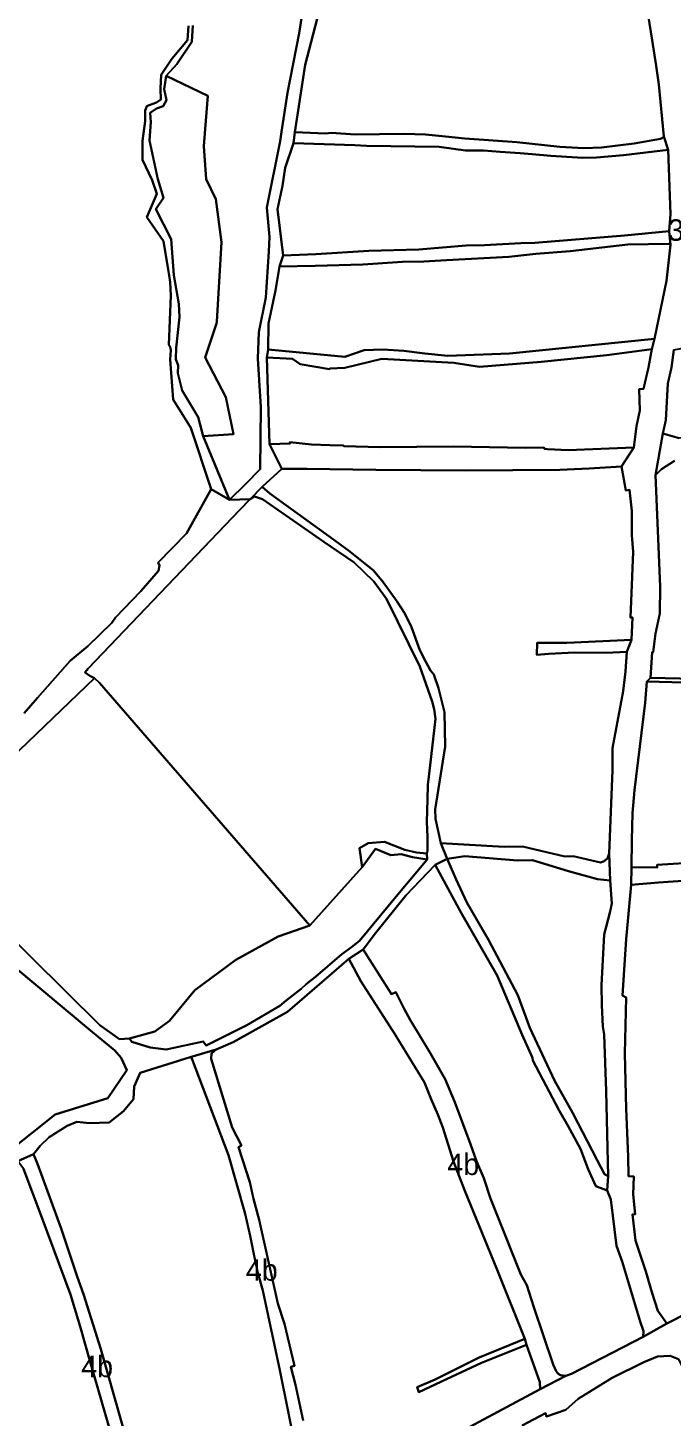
# Model space of a CAD drawing. Extents: x 548434 to 553028, y 1835063 to 1842282.
# Drawn here: x 551809.3 to 552019.6, y 1839413.2 to 1839866.7 of the extents above; entities that cross this region are included whole.
import ezdxf

# ---------------------------------------------------------------- set-up
doc = ezdxf.new("R2010")
doc.units = 0
for name, color, linetype in [('Level 15', 7, 'Continuous'), ('Level 16', 7, 'Continuous'), ('Level 23', 7, 'Continuous')]:
    doc.layers.add(name, color=color, linetype=linetype)

msp = doc.modelspace()

# ---------------------------------------------------------------- linework, layer by layer
at = {"layer": 'Level 16'}
for points in [[(552020.17, 1839761.61), (552019.45, 1839755.83), (552018.26, 1839750.62), (552017.55, 1839738.63), (552016.6, 1839734.31), (552014.21, 1839720.71), (552015.66, 1839684.38), (552015.56, 1839675.57), (552014.2, 1839668.95), (552013.43, 1839662.95), (552013.15, 1839662.95), (552012.56, 1839654.52), (552011.321, 1839653.305), (552010.8, 1839646.32), (552007.38, 1839617.86), (552006.63, 1839610.4), (552006.51, 1839601.58), (552006.39, 1839592.76), (552006.28, 1839586.95), (552004.61, 1839569.27), (552003.46, 1839550.88), (552004.6, 1839550.22), (552004.14, 1839531.88), (552004.58, 1839513.91), (552005.3, 1839498.29), (552005.38, 1839491.94), (552007.14, 1839491.83), (552006.87, 1839485.93), (552007.57, 1839479.44), (552006.71, 1839479.33), (552007.61, 1839470.94), (552011.06, 1839460.74), (552013.07, 1839453.69), (552014.92, 1839447.99), (552017.84, 1839443.79), (552010.14, 1839439.44), (552010.25, 1839441.33), (552009.21, 1839444.41), (552003.28, 1839464.04), (552001.5, 1839469.16), (551999.61, 1839484.3), (551998.37, 1839487.23), (551998.73, 1839491.88), (551998.07, 1839519.59), (551997.41, 1839538.12), (551996.97, 1839540.75), (551996.67, 1839547.71), (551996.57, 1839554.18), (551997.47, 1839570.71), (551999.35, 1839578.3), (551999.91, 1839580.91), (551999.4, 1839588.43), (551999.05, 1839597.17), (552000.17, 1839624.44), (552000.1, 1839631.52), (552003.68, 1839650.18), (552004.44, 1839656.62), (552004.86, 1839663.02), (552006.39, 1839666.95), (552006.63, 1839674.22), (552006.05, 1839674.22), (552006.91, 1839695.6), (552006.45, 1839701.13), (552006.51, 1839708.99), (552005.71, 1839715.88), (552004.55, 1839715.63), (552003.1, 1839723.46), (552007.07, 1839729.66), (552007.97, 1839736.63), (552009.09, 1839741.77), (552008.88, 1839748.71), (552010.3, 1839748.8), (552011.9, 1839755.8), (552012.99, 1839761.79), (552013.89, 1839765.15), (552017.82, 1839784.04), (552019.11, 1839795.8), (552018.6, 1839800.27), (552019.04, 1839805.85), (552018.34, 1839826.82), (552016.93, 1839831.23), (552015.23, 1839848.21), (552014.38, 1839854.28), (552013.13, 1839862.65), (552007.35, 1839898.83)], [(552020.39, 1839725.32), (552016.11, 1839722.62), (552014.21, 1839720.71), (552016.6, 1839734.31), (552021.86, 1839732.76)], [(552026.4, 1839588.44), (552015.15, 1839587.77), (552006.28, 1839586.95), (552006.39, 1839592.76), (552014.75, 1839592.58), (552014.73, 1839593.5), (552028.74, 1839594.34)], [(551897.28, 1839400.49), (551891.59, 1839428.59), (551886.01, 1839454.54), (551884.44, 1839460.35), (551883.11, 1839466.41), (551881.85, 1839472.46), (551880.31, 1839479.56), (551874.86, 1839498.7), (551862.87, 1839530.28), (551862.33, 1839530.69), (551870.8, 1839533.28), (551869.23, 1839531.87), (551869.15, 1839530.15), (551876.04, 1839507.8), (551879.1, 1839501.91), (551878.13, 1839501.37), (551881.8, 1839489.92), (551883.01, 1839484.53), (551884.84, 1839477.59), (551890.91, 1839450.35), (551893.11, 1839443.72), (551896.41, 1839430.02), (551895.21, 1839429.69), (551896.69, 1839423.83), (551899.23, 1839412.15)], [(551935.13, 1839400.23), (551976.52, 1839422.37), (551984.89, 1839426.72), (551986.73, 1839427.35), (552010.14, 1839439.44), (552017.84, 1839443.79), (552024.5, 1839447.22)], [(552021.65, 1839432.13), (552018.98, 1839433.22), (552014.89, 1839433.03), (552010.42, 1839431.23), (552000.09, 1839426.03), (551988.91, 1839419.24), (551984.95, 1839415.6), (551978.65, 1839413.44), (551978.3, 1839414.56), (551970.63, 1839410.53)]]:
    msp.add_lwpolyline(points, dxfattribs=at)
for points in [[(551984.89, 1839426.72), (551976.52, 1839422.37), (551976.46, 1839424.66), (551972.08, 1839436.86), (551971.54, 1839438.82), (551962.31, 1839461.89), (551951.91, 1839487.09), (551948.22, 1839496.72), (551944.82, 1839507.72), (551943.19, 1839512.03), (551940.98, 1839516.98), (551938.76, 1839522.49), (551932.9, 1839531.98), (551929.33, 1839537.86), (551918.03, 1839555.48), (551914.07, 1839562.84), (551918.79, 1839565.9), (551928.04, 1839551.3), (551929.44, 1839551.91), (551932.12, 1839546.54), (551934.11, 1839542.95), (551940.72, 1839531.94), (551945.48, 1839523.57), (551948.69, 1839515.99), (551953.8, 1839502.36), (551955.8, 1839496.75), (551958.18, 1839491.28), (551960.37, 1839484.63), (551962.67, 1839478.67), (551970.23, 1839459.81), (551972.14, 1839456.35), (551974.46, 1839449.15), (551980.76, 1839430.42), (551981.69, 1839428.42), (551982.31, 1839427.47), (551983.15, 1839426.94)], [(551855.2, 1839362.02), (551850.78, 1839357.52), (551845.39, 1839376.79), (551829.64, 1839431.29), (551826.45, 1839442.84), (551823.21, 1839453.24), (551813.91, 1839478.36), (551807.94, 1839494.23), (551806.04, 1839496.78), (551811.1889, 1839499.0587), (551812.48, 1839495.95), (551820.15, 1839474.85), (551825.39, 1839459.11), (551827.5, 1839453.37), (551833.19, 1839435.42), (551848.93, 1839379.84), (551849.04, 1839379.62), (551853.97, 1839363.18), (551854.51, 1839362.34)]]:
    msp.add_lwpolyline(points, close=True, dxfattribs=at)
at = {"layer": 'Level 23'}
for points in [[(552007.35, 1839898.83), (552013.13, 1839862.65), (552014.38, 1839854.28), (552015.23, 1839848.21), (552016.93, 1839831.23), (552016.43, 1839830.75), (552015.83, 1839830.43), (552007.2, 1839828.89), (551996.59, 1839827.56), (551990.79, 1839827.4), (551982.91, 1839827.79), (551968.97, 1839829.39), (551951.92, 1839830.57), (551945.64, 1839831.19), (551939.11, 1839831.89), (551932.09, 1839832.08), (551916.12, 1839831.88), (551908.46, 1839832.34), (551906.43, 1839832.15), (551896.49, 1839832.63), (551899.86, 1839854.58), (551905.09, 1839874.62)], [(552020.17, 1839761.61), (552019.45, 1839755.83), (552018.26, 1839750.62), (552017.55, 1839738.63), (552016.6, 1839734.31), (552014.21, 1839720.71), (552015.66, 1839684.38), (552015.56, 1839675.57), (552014.2, 1839668.95), (552013.43, 1839662.95), (552013.15, 1839662.95), (552012.56, 1839654.52), (552011.321, 1839653.305), (552010.8, 1839646.32), (552007.38, 1839617.86), (552006.63, 1839610.4), (552006.51, 1839601.58), (552006.39, 1839592.76), (552006.28, 1839586.95), (552004.61, 1839569.27), (552003.46, 1839550.88), (552004.6, 1839550.22), (552004.14, 1839531.88), (552004.58, 1839513.91), (552005.3, 1839498.29), (552005.38, 1839491.94), (552007.14, 1839491.83), (552006.87, 1839485.93), (552007.57, 1839479.44), (552006.71, 1839479.33), (552007.61, 1839470.94), (552011.06, 1839460.74), (552013.07, 1839453.69), (552014.92, 1839447.99), (552017.84, 1839443.79), (552010.14, 1839439.44), (552010.25, 1839441.33), (552009.21, 1839444.41), (552003.28, 1839464.04), (552001.5, 1839469.16), (551999.61, 1839484.3), (551998.37, 1839487.23), (551998.73, 1839491.88), (551998.07, 1839519.59), (551997.41, 1839538.12), (551996.97, 1839540.75), (551996.67, 1839547.71), (551996.57, 1839554.18), (551997.47, 1839570.71), (551999.35, 1839578.3), (551999.91, 1839580.91), (551999.4, 1839588.43), (551999.05, 1839597.17), (552000.17, 1839624.44), (552000.1, 1839631.52), (552003.68, 1839650.18), (552004.44, 1839656.62), (552004.86, 1839663.02), (552006.39, 1839666.95), (552006.63, 1839674.22), (552006.05, 1839674.22), (552006.91, 1839695.6), (552006.45, 1839701.13), (552006.51, 1839708.99), (552005.71, 1839715.88), (552004.55, 1839715.63), (552003.1, 1839723.46), (552007.07, 1839729.66), (552007.97, 1839736.63), (552009.09, 1839741.77), (552008.88, 1839748.71), (552010.3, 1839748.8), (552011.9, 1839755.8), (552012.99, 1839761.79), (552013.89, 1839765.15), (552017.82, 1839784.04), (552019.11, 1839795.8), (552018.6, 1839800.27), (552019.04, 1839805.85), (552018.34, 1839826.82), (552016.93, 1839831.23), (552015.23, 1839848.21), (552014.38, 1839854.28), (552013.13, 1839862.65), (552007.35, 1839898.83)], [(551901.09, 1839885.12), (551897.91, 1839864.91), (551894.07, 1839845.46), (551892.07, 1839832.72), (551891.67, 1839829.64), (551887.31, 1839808.05), (551888.16, 1839798.4), (551887.93, 1839793.71), (551886.97, 1839778.68), (551884.71, 1839767.35), (551884.41, 1839758.76), (551885.36, 1839742.85), (551885.1, 1839722.59), (551880.36, 1839717.77), (551875.12, 1839712.59), (551866.59, 1839733.35), (551876.46, 1839734.09), (551873.95, 1839746.09), (551867.2, 1839759.1), (551870.85, 1839770.2), (551871.05, 1839770.81), (551872.53, 1839796.68), (551870.7, 1839810.73), (551867.51, 1839817.24), (551866.79, 1839828), (551867.24, 1839833.55), (551868.11, 1839844.45), (551854.44, 1839851), (551857.93, 1839854.81), (551862.89, 1839862.04), (551863.2, 1839867.41)], [(551905.09, 1839874.62), (551899.86, 1839854.58), (551896.49, 1839832.63), (551895.98, 1839828.98), (551893.35, 1839820.91), (551892.43, 1839815.08), (551890.84, 1839807.47), (551892.68, 1839792.38), (551891.51, 1839788.8), (551890.15, 1839780.94), (551887.82, 1839770.16), (551887.77, 1839761.67), (551887.35, 1839759.05), (551888.21, 1839730.82), (551892.22, 1839722.77), (551885.85, 1839716.87), (551881.87, 1839712.86), (551875.12, 1839712.59), (551880.36, 1839717.77), (551885.1, 1839722.59), (551885.36, 1839742.85), (551884.41, 1839758.76), (551884.71, 1839767.35), (551886.97, 1839778.68), (551887.93, 1839793.71), (551888.16, 1839798.4), (551887.31, 1839808.05), (551891.67, 1839829.64), (551892.07, 1839832.72), (551894.07, 1839845.46), (551897.91, 1839864.91), (551901.09, 1839885.12)], [(551861.72, 1839867.35), (551861.45, 1839862.58), (551856.29, 1839856.57), (551852.83, 1839851.27), (551852.65, 1839846.81), (551852.73, 1839843.24), (551851.28, 1839842.3), (551848.91, 1839841.36), (551848.11, 1839841.1), (551847.64, 1839839.71), (551847.57, 1839836.21), (551846.8, 1839829.81), (551846.77, 1839823.57), (551849.91, 1839816.99), (551851.4, 1839812.53), (551848.12, 1839804.86), (551853.58, 1839797.04), (551855.45, 1839785.79), (551855.77, 1839783.69), (551856.01, 1839779.25), (551855.37, 1839763.25), (551855.74, 1839762.53), (551856.04, 1839761.49), (551855.8, 1839758.45), (551856.79, 1839745.32), (551862.57, 1839736.15), (551869.14, 1839716.1), (551861.06, 1839701.64), (551851.9, 1839692.14), (551852.25, 1839691.2), (551851.97, 1839689.45), (551846.24, 1839682.79), (551837.92, 1839674.22), (551836.77, 1839672.51), (551828.87, 1839664.83), (551823.16, 1839660.12), (551812.52, 1839647.99), (551808.114, 1839642.965)], [(551863.2, 1839867.41), (551862.89, 1839862.04), (551857.93, 1839854.81), (551854.44, 1839851), (551853.81, 1839846.58), (551854.55, 1839843.04), (551853.46, 1839841.09), (551851.35, 1839840.31), (551849.21, 1839838.89), (551849.47, 1839835.91), (551849.01, 1839829.84), (551851.77, 1839817.31), (551853.58, 1839811.12), (551851.09, 1839807.43), (551856.09, 1839797.7), (551856.93, 1839785.98), (551858.57, 1839776.56), (551858.82, 1839772.24), (551857.69, 1839762.25), (551857.63, 1839758.55), (551858.39, 1839756.5), (551858.26, 1839753.95), (551859.72, 1839748.32), (551864.97, 1839739.59), (551866.59, 1839733.35), (551875.12, 1839712.59), (551869.14, 1839716.1), (551862.57, 1839736.15), (551856.79, 1839745.32), (551855.8, 1839758.45), (551856.04, 1839761.49), (551855.74, 1839762.53), (551855.37, 1839763.25), (551856.01, 1839779.25), (551855.77, 1839783.69), (551855.45, 1839785.79), (551853.58, 1839797.04), (551848.12, 1839804.86), (551851.4, 1839812.53), (551849.91, 1839816.99), (551846.77, 1839823.57), (551846.8, 1839829.81), (551847.57, 1839836.21), (551847.64, 1839839.71), (551848.11, 1839841.1), (551848.91, 1839841.36), (551851.28, 1839842.3), (551852.73, 1839843.24), (551852.65, 1839846.81), (551852.83, 1839851.27), (551856.29, 1839856.57), (551861.45, 1839862.58), (551861.72, 1839867.35)], [(552020.39, 1839725.32), (552016.11, 1839722.62), (552014.21, 1839720.71), (552016.6, 1839734.31), (552021.86, 1839732.76)], [(552031.71, 1839654.14), (552012.56, 1839654.52), (552013.15, 1839662.95), (552013.43, 1839662.95), (552014.2, 1839668.95), (552015.56, 1839675.57), (552015.66, 1839684.38), (552014.21, 1839720.71), (552016.11, 1839722.62), (552020.39, 1839725.32)], [(551776.94, 1839596.39), (551832.86, 1839541.12), (551839.22, 1839536.63), (551842.54, 1839536.8), (551843.27, 1839535.73), (551849.29, 1839533.92), (551854.51, 1839533.27), (551866.55, 1839535.84), (551867.58, 1839534.52), (551880.77, 1839541.19), (551891.53, 1839547.49), (551893.6, 1839549.18), (551898.48, 1839553.01), (551900.22, 1839554.59), (551903.2, 1839556.99), (551911.76, 1839564.29), (551915.01, 1839566.66), (551917.62, 1839568.67), (551929.58, 1839583.2), (551939.62, 1839595.23), (551939.59, 1839597.23), (551939.8, 1839598.09), (551939.81, 1839602.72), (551939.59, 1839607.46), (551939.72, 1839614.88), (551939.84, 1839619.43), (551939.88, 1839619.64), (551940.3, 1839623.17), (551942.33, 1839641.13), (551941.92, 1839644.33), (551941.26, 1839646.85), (551937.3, 1839658.24), (551926.35, 1839680.35), (551922.25, 1839685.97), (551915.84, 1839692.11), (551905.88, 1839698.93), (551885.9, 1839712.83), (551883.3, 1839713.66), (551881.87, 1839712.86), (551885.85, 1839716.87), (551888.34, 1839714.71), (551909.56, 1839699.37), (551914.46, 1839695.75), (551922.11, 1839689.53), (551925.27, 1839685.74), (551929.78, 1839679.51), (551932.35, 1839675.52), (551934.52, 1839671.04), (551937.24, 1839663.6), (551939.17, 1839659.71), (551940.76, 1839656.91), (551941.84, 1839655.57), (551943.41, 1839651.11), (551945.27, 1839643.35), (551945.52, 1839632.16), (551942.27, 1839611.56), (551942.37, 1839608.54), (551944.15, 1839600.6), (551946.19, 1839595.47), (551942.23, 1839593.46), (551932.69, 1839583.5), (551922.76, 1839571.24), (551918.79, 1839565.9), (551914.07, 1839562.84), (551894.06, 1839545.48), (551876.32, 1839535.64), (551870.8, 1839533.28), (551862.33, 1839530.69), (551845.99, 1839525.63), (551844.01, 1839521.2), (551843.84, 1839517.05), (551840.56, 1839513.07), (551835.89, 1839509.4), (551829.44, 1839509.21), (551825.28, 1839509.64), (551822.12, 1839508.37), (551816.24, 1839504.6), (551813.39, 1839501.77), (551811.18, 1839499.08), (551811.1889, 1839499.0587), (551806.04, 1839496.78)], [(551808.114, 1839642.965), (551812.52, 1839647.99), (551823.16, 1839660.12), (551828.87, 1839664.83), (551836.77, 1839672.51), (551837.92, 1839674.22), (551846.24, 1839682.79), (551851.97, 1839689.45), (551852.25, 1839691.2), (551851.9, 1839692.14), (551861.06, 1839701.64), (551869.14, 1839716.1), (551875.12, 1839712.59), (551881.87, 1839712.86), (551878.45, 1839709.28), (551829.02, 1839657.53), (551828.0875, 1839656.3572), (551828.0465, 1839656.3126), (551829.552, 1839655.206), (551831.07, 1839654.38), (551806.6, 1839630.9)], [(552028.74, 1839594.34), (552014.73, 1839593.5), (552014.75, 1839592.58), (552006.39, 1839592.76), (552006.51, 1839601.58), (552006.63, 1839610.4), (552007.38, 1839617.86), (552010.8, 1839646.32), (552011.321, 1839653.305), (552031.67, 1839652.79)], [(552026.4, 1839588.44), (552015.15, 1839587.77), (552006.28, 1839586.95), (552006.39, 1839592.76), (552014.75, 1839592.58), (552014.73, 1839593.5), (552028.74, 1839594.34)], [(552024.5, 1839447.22), (552017.84, 1839443.79), (552014.92, 1839447.99), (552013.07, 1839453.69), (552011.06, 1839460.74), (552007.61, 1839470.94), (552006.71, 1839479.33), (552007.57, 1839479.44), (552006.87, 1839485.93), (552007.14, 1839491.83), (552005.38, 1839491.94), (552005.3, 1839498.29), (552004.58, 1839513.91), (552004.14, 1839531.88), (552004.6, 1839550.22), (552003.46, 1839550.88), (552004.61, 1839569.27), (552006.28, 1839586.95), (552015.15, 1839587.77), (552026.4, 1839588.44)], [(551803.27, 1839500), (551818.28, 1839512), (551835.38, 1839517.34), (551841.6, 1839526.43), (551839.73, 1839530.55), (551837.68, 1839532.9), (551830.4, 1839538.88), (551803.97, 1839560.95)], [(551899.23, 1839412.15), (551896.69, 1839423.83), (551895.21, 1839429.69), (551896.41, 1839430.02), (551893.11, 1839443.72), (551890.91, 1839450.35), (551884.84, 1839477.59), (551883.01, 1839484.53), (551881.8, 1839489.92), (551878.13, 1839501.37), (551879.1, 1839501.91), (551876.04, 1839507.8), (551869.15, 1839530.15), (551869.23, 1839531.87), (551870.8, 1839533.28), (551876.32, 1839535.64), (551894.06, 1839545.48), (551914.07, 1839562.84), (551918.03, 1839555.48), (551929.33, 1839537.86), (551932.9, 1839531.98), (551938.76, 1839522.49), (551940.98, 1839516.98), (551943.19, 1839512.03), (551944.82, 1839507.72), (551948.22, 1839496.72), (551951.91, 1839487.09), (551962.31, 1839461.89), (551971.54, 1839438.82), (551956.68, 1839432.75), (551942.3, 1839425.57), (551936.44, 1839423.03), (551936.91, 1839421.35), (551945.94, 1839425.63), (551957.39, 1839430.93), (551972.08, 1839436.86), (551976.46, 1839424.66), (551976.52, 1839422.37), (551935.13, 1839400.23)], [(551848.93, 1839379.84), (551833.19, 1839435.42), (551827.5, 1839453.37), (551825.39, 1839459.11), (551820.15, 1839474.85), (551812.48, 1839495.95), (551811.1889, 1839499.0587), (551811.18, 1839499.08), (551813.39, 1839501.77), (551816.24, 1839504.6), (551822.12, 1839508.37), (551825.28, 1839509.64), (551829.44, 1839509.21), (551835.89, 1839509.4), (551840.56, 1839513.07), (551843.84, 1839517.05), (551844.01, 1839521.2), (551845.99, 1839525.63), (551862.33, 1839530.69), (551862.87, 1839530.28), (551874.86, 1839498.7), (551880.31, 1839479.56), (551881.85, 1839472.46), (551883.11, 1839466.41), (551884.44, 1839460.35), (551886.01, 1839454.54), (551891.59, 1839428.59), (551897.28, 1839400.49)], [(551897.28, 1839400.49), (551891.59, 1839428.59), (551886.01, 1839454.54), (551884.44, 1839460.35), (551883.11, 1839466.41), (551881.85, 1839472.46), (551880.31, 1839479.56), (551874.86, 1839498.7), (551862.87, 1839530.28), (551862.33, 1839530.69), (551870.8, 1839533.28), (551869.23, 1839531.87), (551869.15, 1839530.15), (551876.04, 1839507.8), (551879.1, 1839501.91), (551878.13, 1839501.37), (551881.8, 1839489.92), (551883.01, 1839484.53), (551884.84, 1839477.59), (551890.91, 1839450.35), (551893.11, 1839443.72), (551896.41, 1839430.02), (551895.21, 1839429.69), (551896.69, 1839423.83), (551899.23, 1839412.15)], [(551807.94, 1839494.23), (551813.91, 1839478.36), (551823.21, 1839453.24), (551826.45, 1839442.84), (551829.64, 1839431.29), (551845.39, 1839376.79), (551850.78, 1839357.52), (551812.89, 1839337.26), (551809.5, 1839334.83), (551803.87, 1839331.33)], [(551935.13, 1839400.23), (551976.52, 1839422.37), (551984.89, 1839426.72), (551986.73, 1839427.35), (552010.14, 1839439.44), (552017.84, 1839443.79), (552024.5, 1839447.22)], [(551970.63, 1839410.53), (551978.3, 1839414.56), (551978.65, 1839413.44), (551984.95, 1839415.6), (551988.91, 1839419.24), (552000.09, 1839426.03), (552010.42, 1839431.23), (552014.89, 1839433.03), (552018.98, 1839433.22), (552021.65, 1839432.13), (552025.46, 1839424.34), (552026.13, 1839421.57), (552031.08, 1839409.83)], [(552021.65, 1839432.13), (552018.98, 1839433.22), (552014.89, 1839433.03), (552010.42, 1839431.23), (552000.09, 1839426.03), (551988.91, 1839419.24), (551984.95, 1839415.6), (551978.65, 1839413.44), (551978.3, 1839414.56), (551970.63, 1839410.53)]]:
    msp.add_lwpolyline(points, dxfattribs=at)
for points in [[(551854.44, 1839851), (551868.11, 1839844.45), (551867.24, 1839833.55), (551866.79, 1839828), (551867.51, 1839817.24), (551870.7, 1839810.73), (551872.53, 1839796.68), (551871.05, 1839770.81), (551870.85, 1839770.2), (551867.2, 1839759.1), (551873.95, 1839746.09), (551876.46, 1839734.09), (551866.59, 1839733.35), (551864.97, 1839739.59), (551859.72, 1839748.32), (551858.26, 1839753.95), (551858.39, 1839756.5), (551857.63, 1839758.55), (551857.69, 1839762.25), (551858.82, 1839772.24), (551858.57, 1839776.56), (551856.93, 1839785.98), (551856.09, 1839797.7), (551851.09, 1839807.43), (551853.58, 1839811.12), (551851.77, 1839817.31), (551849.01, 1839829.84), (551849.47, 1839835.91), (551849.21, 1839838.89), (551851.35, 1839840.31), (551853.46, 1839841.09), (551854.55, 1839843.04), (551853.81, 1839846.58)], [(552019.04, 1839805.85), (552018.6, 1839800.27), (552004.1, 1839798.92), (551974.78, 1839796.52), (551970.26, 1839796.38), (551958.4, 1839795.74), (551952.35, 1839795.66), (551936.9, 1839794.32), (551920.62, 1839793.83), (551903.37, 1839792.81), (551892.68, 1839792.38), (551890.84, 1839807.47), (551892.43, 1839815.08), (551893.35, 1839820.91), (551895.98, 1839828.98), (551916.09, 1839828.39), (551919.81, 1839828.15), (551943.54, 1839827.84), (551952.18, 1839826.57), (551958.03, 1839826.6), (551963.44, 1839826.17), (551970.03, 1839825.76), (551973.97, 1839825.38), (551980.03, 1839824.91), (551990.51, 1839824.23), (551994.91, 1839824.35), (552003.79, 1839825.12), (552018.34, 1839826.82)], [(552016.93, 1839831.23), (552018.34, 1839826.82), (552003.79, 1839825.12), (551994.91, 1839824.35), (551990.51, 1839824.23), (551980.03, 1839824.91), (551973.97, 1839825.38), (551970.03, 1839825.76), (551963.44, 1839826.17), (551958.03, 1839826.6), (551952.18, 1839826.57), (551943.54, 1839827.84), (551919.81, 1839828.15), (551916.09, 1839828.39), (551895.98, 1839828.98), (551896.49, 1839832.63), (551906.43, 1839832.15), (551908.46, 1839832.34), (551916.12, 1839831.88), (551932.09, 1839832.08), (551939.11, 1839831.89), (551945.64, 1839831.19), (551951.92, 1839830.57), (551968.97, 1839829.39), (551982.91, 1839827.79), (551990.79, 1839827.4), (551996.59, 1839827.56), (552007.2, 1839828.89), (552015.83, 1839830.43), (552016.43, 1839830.75)], [(552018.6, 1839800.27), (552019.11, 1839795.8), (552018.51, 1839796.2), (552005.18, 1839795.9), (551986.28, 1839793.81), (551975.16, 1839792.85), (551966.33, 1839791.92), (551946.02, 1839790.88), (551938.56, 1839790.43), (551931.64, 1839790.23), (551918.69, 1839789.4), (551903.09, 1839788.97), (551891.51, 1839788.8), (551892.68, 1839792.38), (551903.37, 1839792.81), (551920.62, 1839793.83), (551936.9, 1839794.32), (551952.35, 1839795.66), (551958.4, 1839795.74), (551970.26, 1839796.38), (551974.78, 1839796.52), (552004.1, 1839798.92)], [(551891.51, 1839788.8), (551903.09, 1839788.97), (551918.69, 1839789.4), (551931.64, 1839790.23), (551938.56, 1839790.43), (551946.02, 1839790.88), (551966.33, 1839791.92), (551975.16, 1839792.85), (551986.28, 1839793.81), (552005.18, 1839795.9), (552018.51, 1839796.2), (552019.11, 1839795.8), (552017.82, 1839784.04), (552013.89, 1839765.15), (551966.48, 1839760.42), (551946.42, 1839759.62), (551938.92, 1839760.37), (551932.01, 1839761.22), (551925.14, 1839761.64), (551919.11, 1839761.45), (551912.79, 1839759.28), (551887.77, 1839761.67), (551887.82, 1839770.16), (551890.15, 1839780.94)], [(552095.01, 1839771.03), (552098.05, 1839754.46), (552097.72, 1839752.13), (552098.24, 1839751.49), (552099.09, 1839748.31), (552100.72, 1839735.13), (552093.37, 1839733.8), (552065.65, 1839733.1), (552037.7, 1839733.34), (552021.86, 1839732.76), (552016.6, 1839734.31), (552017.55, 1839738.63), (552018.26, 1839750.62), (552019.45, 1839755.83), (552020.17, 1839761.61), (552035.71, 1839764.5), (552039.24, 1839765.22), (552049.42, 1839766.19), (552055.74, 1839767.75), (552063.37, 1839770.16), (552073.3, 1839770.33), (552080.68, 1839770.16)], [(551887.77, 1839761.67), (551912.79, 1839759.28), (551919.11, 1839761.45), (551925.14, 1839761.64), (551932.01, 1839761.22), (551938.92, 1839760.37), (551946.42, 1839759.62), (551966.48, 1839760.42), (552013.89, 1839765.15), (552012.99, 1839761.79), (551998.29, 1839759.8), (551976.82, 1839757.69), (551956.71, 1839756.03), (551948.38, 1839757.3), (551924.86, 1839758.61), (551912.8, 1839755.64), (551907.84, 1839755.48), (551907.8, 1839755.29), (551898.21, 1839756.88), (551895.66, 1839758.67), (551887.35, 1839759.05)], [(551887.35, 1839759.05), (551895.66, 1839758.67), (551898.21, 1839756.88), (551907.8, 1839755.29), (551907.84, 1839755.48), (551912.8, 1839755.64), (551924.86, 1839758.61), (551948.38, 1839757.3), (551956.71, 1839756.03), (551976.82, 1839757.69), (551998.29, 1839759.8), (552012.99, 1839761.79), (552011.9, 1839755.8), (552010.3, 1839748.8), (552008.88, 1839748.71), (552009.09, 1839741.77), (552007.97, 1839736.63), (552007.07, 1839729.66), (551985.64, 1839728.84), (551978.89, 1839729.18), (551977.91, 1839729.21), (551977.74, 1839729.73), (551971.7, 1839729.57), (551948.29, 1839729.99), (551924.31, 1839729.76), (551912.42, 1839730.09), (551912.4, 1839730.37), (551907.93, 1839730.48), (551901.96, 1839730.7), (551894.86, 1839731.42), (551894.9, 1839731.02), (551888.21, 1839730.82)], [(551888.21, 1839730.82), (551894.9, 1839731.02), (551894.86, 1839731.42), (551901.96, 1839730.7), (551907.93, 1839730.48), (551912.4, 1839730.37), (551912.42, 1839730.09), (551924.31, 1839729.76), (551948.29, 1839729.99), (551971.7, 1839729.57), (551977.74, 1839729.73), (551977.91, 1839729.21), (551978.89, 1839729.18), (551985.64, 1839728.84), (552007.07, 1839729.66), (552003.1, 1839723.46), (551992.57, 1839722.79), (551982.97, 1839722.41), (551952.3, 1839722.2), (551922.9, 1839722.41), (551900.38, 1839722.74), (551892.22, 1839722.77)], [(552006.63, 1839674.22), (552006.39, 1839666.95), (551985.22, 1839665.99), (551975.59, 1839665.89), (551975.45, 1839662.04), (551979.32, 1839662.33), (551987.77, 1839662.78), (551998, 1839662.72), (552004.86, 1839663.02), (552004.44, 1839656.62), (552003.68, 1839650.18), (552000.1, 1839631.52), (552000.17, 1839624.44), (551999.05, 1839597.17), (551998.48, 1839595.51), (551997.22, 1839594.59), (551996.18, 1839594.27), (551987.28, 1839596.32), (551984.57, 1839596.22), (551970.73, 1839599.47), (551964.74, 1839599.35), (551944.15, 1839600.6), (551942.37, 1839608.54), (551942.27, 1839611.56), (551945.52, 1839632.16), (551945.27, 1839643.35), (551943.41, 1839651.11), (551941.84, 1839655.57), (551940.76, 1839656.91), (551939.17, 1839659.71), (551937.24, 1839663.6), (551934.52, 1839671.04), (551932.35, 1839675.52), (551929.78, 1839679.51), (551925.27, 1839685.74), (551922.11, 1839689.53), (551914.46, 1839695.75), (551909.56, 1839699.37), (551888.34, 1839714.71), (551885.85, 1839716.87), (551892.22, 1839722.77), (551900.38, 1839722.74), (551922.9, 1839722.41), (551952.3, 1839722.2), (551982.97, 1839722.41), (551992.57, 1839722.79), (552003.1, 1839723.46), (552004.55, 1839715.63), (552005.71, 1839715.88), (552006.51, 1839708.99), (552006.45, 1839701.13), (552006.91, 1839695.6), (552006.05, 1839674.22)], [(551881.87, 1839712.86), (551883.3, 1839713.66), (551885.9, 1839712.83), (551905.88, 1839698.93), (551915.84, 1839692.11), (551922.25, 1839685.97), (551926.35, 1839680.35), (551937.3, 1839658.24), (551941.26, 1839646.85), (551941.92, 1839644.33), (551942.33, 1839641.13), (551940.3, 1839623.17), (551939.88, 1839619.64), (551939.84, 1839619.43), (551939.72, 1839614.88), (551939.59, 1839607.46), (551939.81, 1839602.72), (551939.8, 1839598.09), (551939.59, 1839597.23), (551936.16, 1839597.56), (551932.35, 1839598.43), (551925.68, 1839601), (551920.44, 1839600.57), (551917.52, 1839598.98), (551918.43, 1839592.7), (551901.41, 1839573.75), (551832.72, 1839652.88), (551831.07, 1839654.38), (551829.552, 1839655.206), (551828.0465, 1839656.3126), (551828.0875, 1839656.3572), (551829.02, 1839657.53), (551878.45, 1839709.28)], [(552006.39, 1839666.95), (552004.86, 1839663.02), (551998, 1839662.72), (551987.77, 1839662.78), (551979.32, 1839662.33), (551975.45, 1839662.04), (551975.59, 1839665.89), (551985.22, 1839665.99)], [(551850.8, 1839539.09), (551842.54, 1839536.8), (551839.22, 1839536.63), (551832.86, 1839541.12), (551776.94, 1839596.39), (551784.08, 1839605.61), (551806.6, 1839630.9), (551831.07, 1839654.38), (551832.72, 1839652.88), (551901.41, 1839573.75), (551891.04, 1839570.16), (551877.17, 1839562.54), (551863.85, 1839552.56), (551855.57, 1839542.6)], [(552012.56, 1839654.52), (552031.71, 1839654.14), (552031.67, 1839652.79), (552011.321, 1839653.305)], [(551918.43, 1839592.7), (551922.83, 1839598.67), (551927.84, 1839596.7), (551931.21, 1839597), (551934.91, 1839596.02), (551939.62, 1839595.23), (551929.58, 1839583.2), (551917.62, 1839568.67), (551915.01, 1839566.66), (551911.76, 1839564.29), (551903.2, 1839556.99), (551900.22, 1839554.59), (551898.48, 1839553.01), (551893.6, 1839549.18), (551891.53, 1839547.49), (551880.77, 1839541.19), (551867.58, 1839534.52), (551866.55, 1839535.84), (551854.51, 1839533.27), (551849.29, 1839533.92), (551843.27, 1839535.73), (551842.54, 1839536.8), (551850.8, 1839539.09), (551855.57, 1839542.6), (551863.85, 1839552.56), (551877.17, 1839562.54), (551891.04, 1839570.16), (551901.41, 1839573.75)], [(551939.59, 1839597.23), (551939.62, 1839595.23), (551934.91, 1839596.02), (551931.21, 1839597), (551927.84, 1839596.7), (551922.83, 1839598.67), (551918.43, 1839592.7), (551917.52, 1839598.98), (551920.44, 1839600.57), (551925.68, 1839601), (551932.35, 1839598.43), (551936.16, 1839597.56)], [(551999.05, 1839597.17), (551999.4, 1839588.43), (551995.25, 1839588.82), (551985.81, 1839591.43), (551974.01, 1839595.02), (551969.18, 1839594.94), (551951.96, 1839596.27), (551946.19, 1839595.47), (551944.15, 1839600.6), (551964.74, 1839599.35), (551970.73, 1839599.47), (551984.57, 1839596.22), (551987.28, 1839596.32), (551996.18, 1839594.27), (551997.22, 1839594.59), (551998.48, 1839595.51)], [(552010.25, 1839441.33), (552010.14, 1839439.44), (551986.73, 1839427.35), (551984.89, 1839426.72), (551983.15, 1839426.94), (551982.31, 1839427.47), (551981.69, 1839428.42), (551980.76, 1839430.42), (551974.46, 1839449.15), (551972.14, 1839456.35), (551970.23, 1839459.81), (551962.67, 1839478.67), (551960.37, 1839484.63), (551958.18, 1839491.28), (551955.8, 1839496.75), (551953.8, 1839502.36), (551948.69, 1839515.99), (551945.48, 1839523.57), (551940.72, 1839531.94), (551934.11, 1839542.95), (551932.12, 1839546.54), (551929.44, 1839551.91), (551928.04, 1839551.3), (551918.79, 1839565.9), (551922.76, 1839571.24), (551932.69, 1839583.5), (551942.23, 1839593.46), (551950.76, 1839577.79), (551962.49, 1839557.38), (551970.69, 1839538.01), (551974.03, 1839530.53), (551974.19, 1839529.64), (551982.73, 1839513.33), (551985.73, 1839508.21), (551989.7, 1839500.77), (551992.25, 1839494.16), (551994.7, 1839488.59), (551998.37, 1839487.23), (551999.61, 1839484.3), (552001.5, 1839469.16), (552003.28, 1839464.04), (552009.21, 1839444.41)], [(551998.73, 1839491.88), (551998.37, 1839487.23), (551994.7, 1839488.59), (551992.25, 1839494.16), (551989.7, 1839500.77), (551985.73, 1839508.21), (551982.73, 1839513.33), (551974.19, 1839529.64), (551974.03, 1839530.53), (551970.69, 1839538.01), (551962.49, 1839557.38), (551950.76, 1839577.79), (551942.23, 1839593.46), (551946.19, 1839595.47), (551949.07, 1839588.74), (551952.57, 1839581.16), (551959.66, 1839569.06), (551969.27, 1839550.93), (551973.15, 1839540.32), (551981.27, 1839523.14), (551987.21, 1839512.46), (551995.1, 1839497.12), (551997.55, 1839492.49)], [(551999.4, 1839588.43), (551999.91, 1839580.91), (551999.35, 1839578.3), (551997.47, 1839570.71), (551996.57, 1839554.18), (551996.67, 1839547.71), (551996.97, 1839540.75), (551997.41, 1839538.12), (551998.07, 1839519.59), (551998.73, 1839491.88), (551997.55, 1839492.49), (551995.1, 1839497.12), (551987.21, 1839512.46), (551981.27, 1839523.14), (551973.15, 1839540.32), (551969.27, 1839550.93), (551959.66, 1839569.06), (551952.57, 1839581.16), (551949.07, 1839588.74), (551946.19, 1839595.47), (551951.96, 1839596.27), (551969.18, 1839594.94), (551974.01, 1839595.02), (551985.81, 1839591.43), (551995.25, 1839588.82)], [(551984.89, 1839426.72), (551976.52, 1839422.37), (551976.46, 1839424.66), (551972.08, 1839436.86), (551971.54, 1839438.82), (551962.31, 1839461.89), (551951.91, 1839487.09), (551948.22, 1839496.72), (551944.82, 1839507.72), (551943.19, 1839512.03), (551940.98, 1839516.98), (551938.76, 1839522.49), (551932.9, 1839531.98), (551929.33, 1839537.86), (551918.03, 1839555.48), (551914.07, 1839562.84), (551918.79, 1839565.9), (551928.04, 1839551.3), (551929.44, 1839551.91), (551932.12, 1839546.54), (551934.11, 1839542.95), (551940.72, 1839531.94), (551945.48, 1839523.57), (551948.69, 1839515.99), (551953.8, 1839502.36), (551955.8, 1839496.75), (551958.18, 1839491.28), (551960.37, 1839484.63), (551962.67, 1839478.67), (551970.23, 1839459.81), (551972.14, 1839456.35), (551974.46, 1839449.15), (551980.76, 1839430.42), (551981.69, 1839428.42), (551982.31, 1839427.47), (551983.15, 1839426.94)], [(551803.97, 1839560.95), (551830.4, 1839538.88), (551837.68, 1839532.9), (551839.73, 1839530.55), (551841.6, 1839526.43), (551835.38, 1839517.34), (551818.28, 1839512), (551803.27, 1839500), (551796.27, 1839494.4), (551785.68, 1839485.78), (551773.58, 1839476.89), (551767.99, 1839472.98), (551762.06, 1839470.77), (551757.1, 1839480.54), (551750.14, 1839492.91), (551747.6, 1839500), (551745.7, 1839505.34)], [(551855.2, 1839362.02), (551850.78, 1839357.52), (551845.39, 1839376.79), (551829.64, 1839431.29), (551826.45, 1839442.84), (551823.21, 1839453.24), (551813.91, 1839478.36), (551807.94, 1839494.23), (551806.04, 1839496.78), (551811.1889, 1839499.0587), (551812.48, 1839495.95), (551820.15, 1839474.85), (551825.39, 1839459.11), (551827.5, 1839453.37), (551833.19, 1839435.42), (551848.93, 1839379.84), (551849.04, 1839379.62), (551853.97, 1839363.18), (551854.51, 1839362.34)], [(551971.54, 1839438.82), (551972.08, 1839436.86), (551957.39, 1839430.93), (551945.94, 1839425.63), (551936.91, 1839421.35), (551936.44, 1839423.03), (551942.3, 1839425.57), (551956.68, 1839432.75)]]:
    msp.add_lwpolyline(points, close=True, dxfattribs=at)

# ---------------------------------------------------------------- texts
at = {"layer": 'Level 15'}
for s, p in [('3c', (552018.2588, 1839797.155)), ('4b', (551946.2477, 1839492.2584)), ('4b', (551880.469, 1839457.753)), ('4b', (551826.7299, 1839426.2909))]:
    msp.add_text(s, height=7, dxfattribs=at).set_placement(p)

doc.saveas('drawing.dxf')
